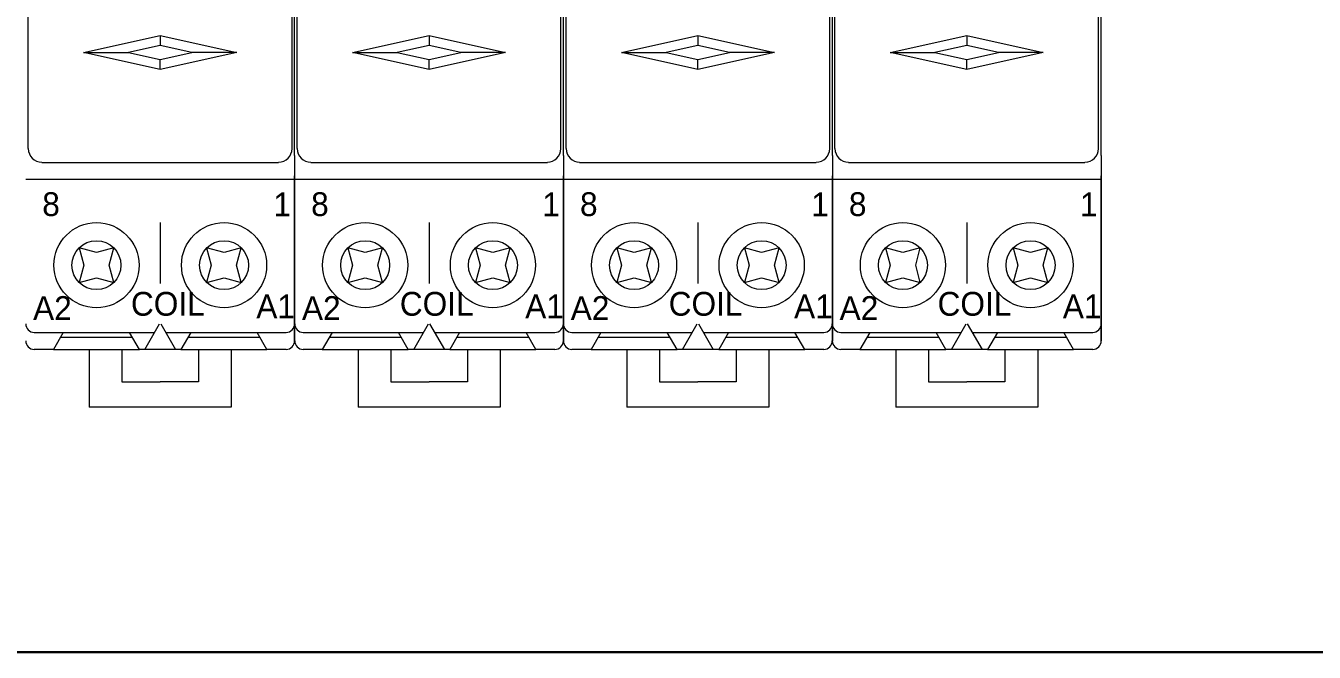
# Model space of a CAD drawing. Header units: millimetres. Extents: x -6000 to 26000, y -6000 to 26000.
# Drawn here: x 115.21 to 125.75, y -4982.43 to -4977.31 of the extents above; entities that cross this region are included whole.
import ezdxf

# ---------------------------------------------------------------- set-up
doc = ezdxf.new("R2010")
doc.units = ezdxf.units.MM
doc.header["$MEASUREMENT"] = 0
for name, color, linetype, lineweight in [('Чертеж и Рисунок_Ном._пера__1', 7, 'Continuous', 15), ('Чертеж и Рисунок_Ном._пера__21', 7, 'Continuous', 30), ('Чертеж и Рисунок_Ном._пера__7', 7, 'Continuous', 15)]:
    doc.layers.add(name, color=color, linetype=linetype, lineweight=lineweight)
doc.styles.add('СГЕНЕРИР_СТИЛЬ_2', font='')
doc.styles.get('СГЕНЕРИР_СТИЛЬ_2').set_extended_font_data('Arial')

msp = doc.modelspace()

# ---------------------------------------------------------------- linework, layer by layer
at = {"layer": 'Чертеж и Рисунок_Ном._пера__21', "color": 7, "linetype": 'Continuous', "lineweight": 30}
msp.add_line((85.187, -4982.433), (153.36, -4982.433), dxfattribs=at)
at = {"layer": 'Чертеж и Рисунок_Ном._пера__7', "color": 7, "linetype": 'Continuous', "lineweight": 15}
for p, q in [((117.411, -4978.371), (117.411, -4974.726)), ((119.609, -4978.371), (119.609, -4974.726)), ((121.807, -4978.371), (121.807, -4974.726)), ((124.004, -4978.371), (124.004, -4974.726)), ((115.234, -4977.522), (115.234, -4976.966)), ((117.39, -4977.522), (117.39, -4976.966)), ((117.432, -4977.522), (117.432, -4976.966)), ((119.588, -4977.522), (119.588, -4976.966)), ((119.63, -4977.522), (119.63, -4976.966)), ((121.786, -4977.522), (121.786, -4976.966)), ((121.827, -4977.522), (121.827, -4976.966)), ((123.983, -4977.522), (123.983, -4976.966)), ((117.411, -4978.371), (117.411, -4977.05)), ((119.609, -4978.371), (119.609, -4977.05)), ((121.807, -4978.371), (121.807, -4977.05)), ((115.686, -4977.529), (116.312, -4977.39)), ((116.312, -4977.39), (116.938, -4977.529)), ((116.312, -4977.39), (116.312, -4977.472)), ((117.884, -4977.529), (118.51, -4977.39)), ((118.51, -4977.39), (119.136, -4977.529)), ((118.51, -4977.39), (118.51, -4977.472)), ((120.082, -4977.529), (120.708, -4977.39)), ((120.708, -4977.39), (121.334, -4977.529)), ((120.708, -4977.39), (120.708, -4977.472)), ((122.28, -4977.529), (122.905, -4977.39)), ((122.905, -4977.39), (123.531, -4977.529)), ((122.905, -4977.39), (122.905, -4977.472)), ((115.234, -4978.315), (115.234, -4977.522)), ((116.312, -4977.669), (115.686, -4977.529)), ((115.686, -4977.529), (116.052, -4977.529)), ((116.312, -4977.472), (116.052, -4977.529)), ((116.052, -4977.529), (116.312, -4977.587)), ((116.572, -4977.529), (116.312, -4977.472)), ((116.938, -4977.529), (116.312, -4977.669)), ((116.312, -4977.587), (116.572, -4977.529)), ((116.938, -4977.529), (116.572, -4977.529)), ((117.39, -4978.315), (117.39, -4977.522)), ((117.432, -4978.315), (117.432, -4977.522)), ((118.51, -4977.669), (117.884, -4977.529)), ((117.884, -4977.529), (118.25, -4977.529)), ((118.51, -4977.472), (118.25, -4977.529)), ((118.25, -4977.529), (118.51, -4977.587)), ((118.77, -4977.529), (118.51, -4977.472)), ((119.136, -4977.529), (118.51, -4977.669)), ((118.51, -4977.587), (118.77, -4977.529)), ((119.136, -4977.529), (118.77, -4977.529)), ((119.588, -4978.315), (119.588, -4977.522)), ((119.63, -4978.315), (119.63, -4977.522)), ((120.708, -4977.669), (120.082, -4977.529)), ((120.082, -4977.529), (120.448, -4977.529)), ((120.708, -4977.472), (120.448, -4977.529)), ((120.448, -4977.529), (120.708, -4977.587)), ((120.967, -4977.529), (120.708, -4977.472)), ((121.334, -4977.529), (120.708, -4977.669)), ((120.708, -4977.587), (120.967, -4977.529)), ((121.334, -4977.529), (120.967, -4977.529)), ((121.786, -4978.315), (121.786, -4977.522)), ((121.827, -4978.315), (121.827, -4977.522)), ((122.905, -4977.669), (122.28, -4977.529)), ((122.28, -4977.529), (122.646, -4977.529)), ((122.905, -4977.472), (122.646, -4977.529)), ((122.646, -4977.529), (122.905, -4977.587)), ((123.165, -4977.529), (122.905, -4977.472)), ((123.531, -4977.529), (122.905, -4977.669)), ((122.905, -4977.587), (123.165, -4977.529)), ((123.531, -4977.529), (123.165, -4977.529)), ((123.983, -4978.315), (123.983, -4977.522)), ((116.312, -4977.669), (116.312, -4977.587)), ((118.51, -4977.669), (118.51, -4977.587)), ((120.708, -4977.669), (120.708, -4977.587)), ((122.905, -4977.669), (122.905, -4977.587)), ((117.411, -4978.371), (117.411, -4979.887)), ((117.411, -4978.371), (117.411, -4979.887)), ((119.609, -4978.371), (119.609, -4979.887)), ((119.609, -4978.371), (119.609, -4979.887)), ((121.807, -4978.371), (121.807, -4979.887)), ((121.807, -4978.371), (121.807, -4979.887)), ((124.004, -4978.371), (124.004, -4979.887)), ((115.345, -4978.427), (117.279, -4978.427)), ((117.543, -4978.427), (119.477, -4978.427)), ((119.741, -4978.427), (121.674, -4978.427)), ((121.939, -4978.427), (123.872, -4978.427)), ((117.411, -4978.566), (115.213, -4978.566)), ((117.411, -4978.566), (115.213, -4978.566)), ((117.411, -4978.62), (117.411, -4978.538)), ((117.411, -4978.538), (117.411, -4978.62)), ((119.609, -4978.566), (117.411, -4978.566)), ((119.609, -4978.566), (117.411, -4978.566)), ((119.609, -4978.62), (119.609, -4978.538)), ((119.609, -4978.538), (119.609, -4978.62)), ((121.807, -4978.566), (119.609, -4978.566)), ((121.807, -4978.566), (119.609, -4978.566)), ((121.807, -4978.62), (121.807, -4978.538)), ((121.807, -4978.538), (121.807, -4978.62)), ((124.004, -4978.566), (121.807, -4978.566)), ((124.004, -4978.566), (121.807, -4978.566)), ((124.004, -4978.62), (124.004, -4978.538)), ((117.411, -4979.748), (117.411, -4978.62)), ((117.411, -4978.62), (117.411, -4979.748)), ((119.609, -4979.748), (119.609, -4978.62)), ((119.609, -4978.62), (119.609, -4979.748)), ((121.807, -4979.748), (121.807, -4978.62)), ((121.807, -4978.62), (121.807, -4979.748)), ((124.004, -4979.748), (124.004, -4978.62)), ((116.312, -4978.919), (116.312, -4979.417)), ((118.51, -4978.919), (118.51, -4979.417)), ((120.708, -4978.919), (120.708, -4979.417)), ((122.905, -4978.919), (122.905, -4979.417)), ((115.649, -4979.127), (115.687, -4979.268)), ((115.791, -4979.164), (115.649, -4979.127)), ((115.932, -4979.127), (115.791, -4979.164)), ((115.894, -4979.268), (115.932, -4979.127)), ((116.834, -4979.164), (116.692, -4979.127)), ((116.692, -4979.127), (116.73, -4979.268)), ((116.975, -4979.127), (116.834, -4979.164)), ((116.937, -4979.268), (116.975, -4979.127)), ((117.847, -4979.127), (117.885, -4979.268)), ((117.988, -4979.164), (117.847, -4979.127)), ((118.13, -4979.127), (117.988, -4979.164)), ((118.092, -4979.268), (118.13, -4979.127)), ((119.032, -4979.164), (118.89, -4979.127)), ((118.89, -4979.127), (118.928, -4979.268)), ((119.173, -4979.127), (119.032, -4979.164)), ((119.135, -4979.268), (119.173, -4979.127)), ((120.044, -4979.127), (120.082, -4979.268)), ((120.186, -4979.164), (120.044, -4979.127)), ((120.328, -4979.127), (120.186, -4979.164)), ((120.29, -4979.268), (120.328, -4979.127)), ((121.229, -4979.164), (121.088, -4979.127)), ((121.088, -4979.127), (121.126, -4979.268)), ((121.371, -4979.127), (121.229, -4979.164)), ((121.333, -4979.268), (121.371, -4979.127)), ((122.242, -4979.127), (122.28, -4979.268)), ((122.384, -4979.164), (122.242, -4979.127)), ((122.525, -4979.127), (122.384, -4979.164)), ((122.488, -4979.268), (122.525, -4979.127)), ((123.427, -4979.164), (123.285, -4979.127)), ((123.285, -4979.127), (123.323, -4979.268)), ((123.569, -4979.127), (123.427, -4979.164)), ((123.531, -4979.268), (123.569, -4979.127)), ((115.687, -4979.268), (115.649, -4979.41)), ((115.932, -4979.41), (115.894, -4979.268)), ((116.73, -4979.268), (116.692, -4979.41)), ((116.975, -4979.41), (116.937, -4979.268)), ((117.885, -4979.268), (117.847, -4979.41)), ((118.13, -4979.41), (118.092, -4979.268)), ((118.928, -4979.268), (118.89, -4979.41)), ((119.173, -4979.41), (119.135, -4979.268)), ((120.082, -4979.268), (120.044, -4979.41)), ((120.328, -4979.41), (120.29, -4979.268)), ((121.126, -4979.268), (121.088, -4979.41)), ((121.371, -4979.41), (121.333, -4979.268)), ((122.28, -4979.268), (122.242, -4979.41)), ((122.525, -4979.41), (122.488, -4979.268)), ((123.323, -4979.268), (123.285, -4979.41)), ((123.569, -4979.41), (123.531, -4979.268)), ((115.649, -4979.41), (115.791, -4979.372)), ((115.791, -4979.372), (115.932, -4979.41)), ((116.692, -4979.41), (116.834, -4979.372)), ((116.834, -4979.372), (116.975, -4979.41)), ((117.847, -4979.41), (117.988, -4979.372)), ((117.988, -4979.372), (118.13, -4979.41)), ((118.89, -4979.41), (119.032, -4979.372)), ((119.032, -4979.372), (119.173, -4979.41)), ((120.044, -4979.41), (120.186, -4979.372)), ((120.186, -4979.372), (120.328, -4979.41)), ((121.088, -4979.41), (121.229, -4979.372)), ((121.229, -4979.372), (121.371, -4979.41)), ((122.242, -4979.41), (122.384, -4979.372)), ((122.384, -4979.372), (122.525, -4979.41)), ((123.285, -4979.41), (123.427, -4979.372)), ((123.427, -4979.372), (123.569, -4979.41)), ((115.283, -4979.818), (116.267, -4979.818)), ((115.519, -4979.818), (115.439, -4979.957)), ((116.142, -4979.957), (116.062, -4979.818)), ((116.187, -4979.957), (116.307, -4979.748)), ((116.317, -4979.748), (116.437, -4979.957)), ((116.357, -4979.818), (117.341, -4979.818)), ((116.563, -4979.818), (116.482, -4979.957)), ((117.185, -4979.957), (117.105, -4979.818)), ((117.411, -4979.887), (117.411, -4979.748)), ((117.411, -4979.748), (117.411, -4979.887)), ((117.481, -4979.818), (118.465, -4979.818)), ((117.717, -4979.818), (117.637, -4979.957)), ((118.34, -4979.957), (118.26, -4979.818)), ((118.385, -4979.957), (118.505, -4979.748)), ((118.515, -4979.748), (118.635, -4979.957)), ((118.555, -4979.818), (119.539, -4979.818)), ((118.76, -4979.818), (118.68, -4979.957)), ((119.383, -4979.957), (119.303, -4979.818)), ((119.609, -4979.887), (119.609, -4979.748)), ((119.609, -4979.748), (119.609, -4979.887)), ((119.678, -4979.818), (120.663, -4979.818)), ((119.915, -4979.818), (119.835, -4979.957)), ((120.538, -4979.957), (120.457, -4979.818)), ((120.583, -4979.957), (120.703, -4979.748)), ((120.712, -4979.748), (120.833, -4979.957)), ((120.753, -4979.818), (121.737, -4979.818)), ((120.958, -4979.818), (120.878, -4979.957)), ((121.581, -4979.957), (121.501, -4979.818)), ((121.807, -4979.887), (121.807, -4979.748)), ((121.807, -4979.748), (121.807, -4979.887)), ((121.876, -4979.818), (122.861, -4979.818)), ((122.113, -4979.818), (122.032, -4979.957)), ((122.735, -4979.957), (122.655, -4979.818)), ((122.78, -4979.957), (122.901, -4979.748)), ((122.91, -4979.748), (123.031, -4979.957)), ((122.95, -4979.818), (123.935, -4979.818)), ((123.156, -4979.818), (123.076, -4979.957)), ((123.779, -4979.957), (123.698, -4979.818)), ((124.004, -4979.887), (124.004, -4979.748)), ((116.086, -4979.859), (115.495, -4979.859)), ((117.129, -4979.859), (116.538, -4979.859)), ((118.284, -4979.859), (117.693, -4979.859)), ((119.327, -4979.859), (118.736, -4979.859)), ((120.481, -4979.859), (119.891, -4979.859)), ((121.525, -4979.859), (120.934, -4979.859)), ((122.679, -4979.859), (122.089, -4979.859)), ((123.722, -4979.859), (123.132, -4979.859)), ((115.439, -4979.957), (115.283, -4979.957)), ((115.439, -4979.957), (116.142, -4979.957)), ((115.732, -4979.957), (115.732, -4980.429)), ((115.999, -4979.957), (115.999, -4980.221)), ((116.187, -4979.957), (116.142, -4979.957)), ((116.437, -4979.957), (116.187, -4979.957)), ((116.482, -4979.957), (116.437, -4979.957)), ((116.482, -4979.957), (117.185, -4979.957)), ((116.625, -4979.957), (116.625, -4980.221)), ((116.892, -4979.957), (116.892, -4980.429)), ((117.341, -4979.957), (117.185, -4979.957)), ((117.637, -4979.957), (117.481, -4979.957)), ((117.637, -4979.957), (118.34, -4979.957)), ((117.93, -4979.957), (117.93, -4980.429)), ((118.197, -4979.957), (118.197, -4980.221)), ((118.385, -4979.957), (118.34, -4979.957)), ((118.635, -4979.957), (118.385, -4979.957)), ((118.68, -4979.957), (118.635, -4979.957)), ((118.68, -4979.957), (119.383, -4979.957)), ((118.823, -4979.957), (118.823, -4980.221)), ((119.09, -4979.957), (119.09, -4980.429)), ((119.539, -4979.957), (119.383, -4979.957)), ((119.835, -4979.957), (119.678, -4979.957)), ((119.835, -4979.957), (120.538, -4979.957)), ((120.128, -4979.957), (120.128, -4980.429)), ((120.395, -4979.957), (120.395, -4980.221)), ((120.583, -4979.957), (120.538, -4979.957)), ((120.833, -4979.957), (120.583, -4979.957)), ((120.878, -4979.957), (120.833, -4979.957)), ((120.878, -4979.957), (121.581, -4979.957)), ((121.021, -4979.957), (121.021, -4980.221)), ((121.288, -4979.957), (121.288, -4980.429)), ((121.737, -4979.957), (121.581, -4979.957)), ((122.032, -4979.957), (121.876, -4979.957)), ((122.032, -4979.957), (122.735, -4979.957)), ((122.325, -4979.957), (122.325, -4980.429)), ((122.592, -4979.957), (122.592, -4980.221)), ((122.78, -4979.957), (122.735, -4979.957)), ((123.031, -4979.957), (122.78, -4979.957)), ((123.076, -4979.957), (123.031, -4979.957)), ((123.076, -4979.957), (123.779, -4979.957)), ((123.218, -4979.957), (123.218, -4980.221)), ((123.486, -4979.957), (123.486, -4980.429)), ((123.935, -4979.957), (123.779, -4979.957)), ((115.999, -4980.221), (116.312, -4980.221)), ((116.625, -4980.221), (116.312, -4980.221)), ((118.197, -4980.221), (118.51, -4980.221)), ((118.823, -4980.221), (118.51, -4980.221)), ((120.395, -4980.221), (120.708, -4980.221)), ((121.021, -4980.221), (120.708, -4980.221)), ((122.592, -4980.221), (122.905, -4980.221)), ((123.218, -4980.221), (122.905, -4980.221)), ((116.892, -4980.429), (115.732, -4980.429)), ((119.09, -4980.429), (117.93, -4980.429)), ((121.288, -4980.429), (120.128, -4980.429)), ((123.486, -4980.429), (122.325, -4980.429))]:
    msp.add_line(p, q, dxfattribs=at)
for centre, radius in [((115.791, -4979.268), 0.348), ((116.834, -4979.268), 0.348), ((117.988, -4979.268), 0.348), ((119.032, -4979.268), 0.348), ((120.186, -4979.268), 0.348), ((121.229, -4979.268), 0.348), ((122.384, -4979.268), 0.348), ((123.427, -4979.268), 0.348), ((115.791, -4979.268), 0.2), ((116.834, -4979.268), 0.2), ((117.988, -4979.268), 0.2), ((119.032, -4979.268), 0.2), ((120.186, -4979.268), 0.2), ((121.229, -4979.268), 0.2), ((122.384, -4979.268), 0.2), ((123.427, -4979.268), 0.2)]:
    msp.add_circle(centre, radius, dxfattribs=at)
for centre, radius, start, end in [((115.345, -4978.315), 0.111, 180, 270), ((117.279, -4978.315), 0.111, 270, 0), ((117.543, -4978.315), 0.111, 180, 270), ((119.477, -4978.315), 0.111, 270, 0), ((119.741, -4978.315), 0.111, 180, 270), ((121.674, -4978.315), 0.111, 270, 0), ((121.939, -4978.315), 0.111, 180, 270), ((123.872, -4978.315), 0.111, 270, 0), ((115.283, -4979.748), 0.0695, 180, 270), ((117.341, -4979.748), 0.0695, 270, 0), ((117.481, -4979.748), 0.0695, 180, 270), ((119.539, -4979.748), 0.0695, 270, 0), ((119.678, -4979.748), 0.0695, 180, 270), ((121.737, -4979.748), 0.0695, 270, 0), ((121.876, -4979.748), 0.0695, 180, 270), ((123.935, -4979.748), 0.0695, 270, 0), ((115.283, -4979.887), 0.0695, 180, 270), ((117.341, -4979.887), 0.0695, 270, 0), ((117.481, -4979.887), 0.0695, 180, 270), ((119.539, -4979.887), 0.0695, 270, 0), ((119.678, -4979.887), 0.0695, 180, 270), ((121.737, -4979.887), 0.0695, 270, 0), ((121.876, -4979.887), 0.0695, 180, 270), ((123.935, -4979.887), 0.0695, 270, 0)]:
    msp.add_arc(centre, radius, start, end, dxfattribs=at)

# ---------------------------------------------------------------- texts
at = {"layer": 'Чертеж и Рисунок_Ном._пера__1', "color": 7, "linetype": 'Continuous', "lineweight": 15, "char_height": 0.19474, "attachment_point": 7, "style": 'СГЕНЕРИР_СТИЛЬ_2'}
for s, insert in [('\\A1;{\\W0.950000x;\\pql;\\fArial|b0|i0|c204|p38;8}', (115.348, -4978.869)), ('\\A1;{\\W0.950000x;\\pql;\\fArial|b0|i0|c204|p38;1}', (117.238, -4978.868)), ('\\A1;{\\W0.950000x;\\pql;\\fArial|b0|i0|c204|p38;8}', (117.546, -4978.869)), ('\\A1;{\\W0.950000x;\\pql;\\fArial|b0|i0|c204|p38;1}', (119.436, -4978.868)), ('\\A1;{\\W0.950000x;\\pql;\\fArial|b0|i0|c204|p38;8}', (119.744, -4978.869)), ('\\A1;{\\W0.950000x;\\pql;\\fArial|b0|i0|c204|p38;1}', (121.634, -4978.868)), ('\\A1;{\\W0.950000x;\\pql;\\fArial|b0|i0|c204|p38;8}', (121.942, -4978.869)), ('\\A1;{\\W0.950000x;\\pql;\\fArial|b0|i0|c204|p38;1}', (123.831, -4978.868)), ('\\A1;{\\W0.950000x;\\pql;\\fArial|b0|i0|c204|p38;A2}', (115.273, -4979.716)), ('\\A1;{\\W0.950000x;\\pql;\\fArial|b0|i0|c204|p38;COIL}', (116.073, -4979.684)), ('\\A1;{\\W0.950000x;\\pql;\\fArial|b0|i0|c204|p38;A1}', (117.098, -4979.702)), ('\\A1;{\\W0.950000x;\\pql;\\fArial|b0|i0|c204|p38;A2}', (117.471, -4979.716)), ('\\A1;{\\W0.950000x;\\pql;\\fArial|b0|i0|c204|p38;COIL}', (118.271, -4979.684)), ('\\A1;{\\W0.950000x;\\pql;\\fArial|b0|i0|c204|p38;A1}', (119.296, -4979.702)), ('\\A1;{\\W0.950000x;\\pql;\\fArial|b0|i0|c204|p38;A2}', (119.668, -4979.716)), ('\\A1;{\\W0.950000x;\\pql;\\fArial|b0|i0|c204|p38;COIL}', (120.469, -4979.684)), ('\\A1;{\\W0.950000x;\\pql;\\fArial|b0|i0|c204|p38;A1}', (121.494, -4979.702)), ('\\A1;{\\W0.950000x;\\pql;\\fArial|b0|i0|c204|p38;A2}', (121.866, -4979.716)), ('\\A1;{\\W0.950000x;\\pql;\\fArial|b0|i0|c204|p38;COIL}', (122.667, -4979.684)), ('\\A1;{\\W0.950000x;\\pql;\\fArial|b0|i0|c204|p38;A1}', (123.691, -4979.702))]:
    msp.add_mtext(s, dxfattribs=dict(at, insert=insert))

doc.saveas('drawing.dxf')
